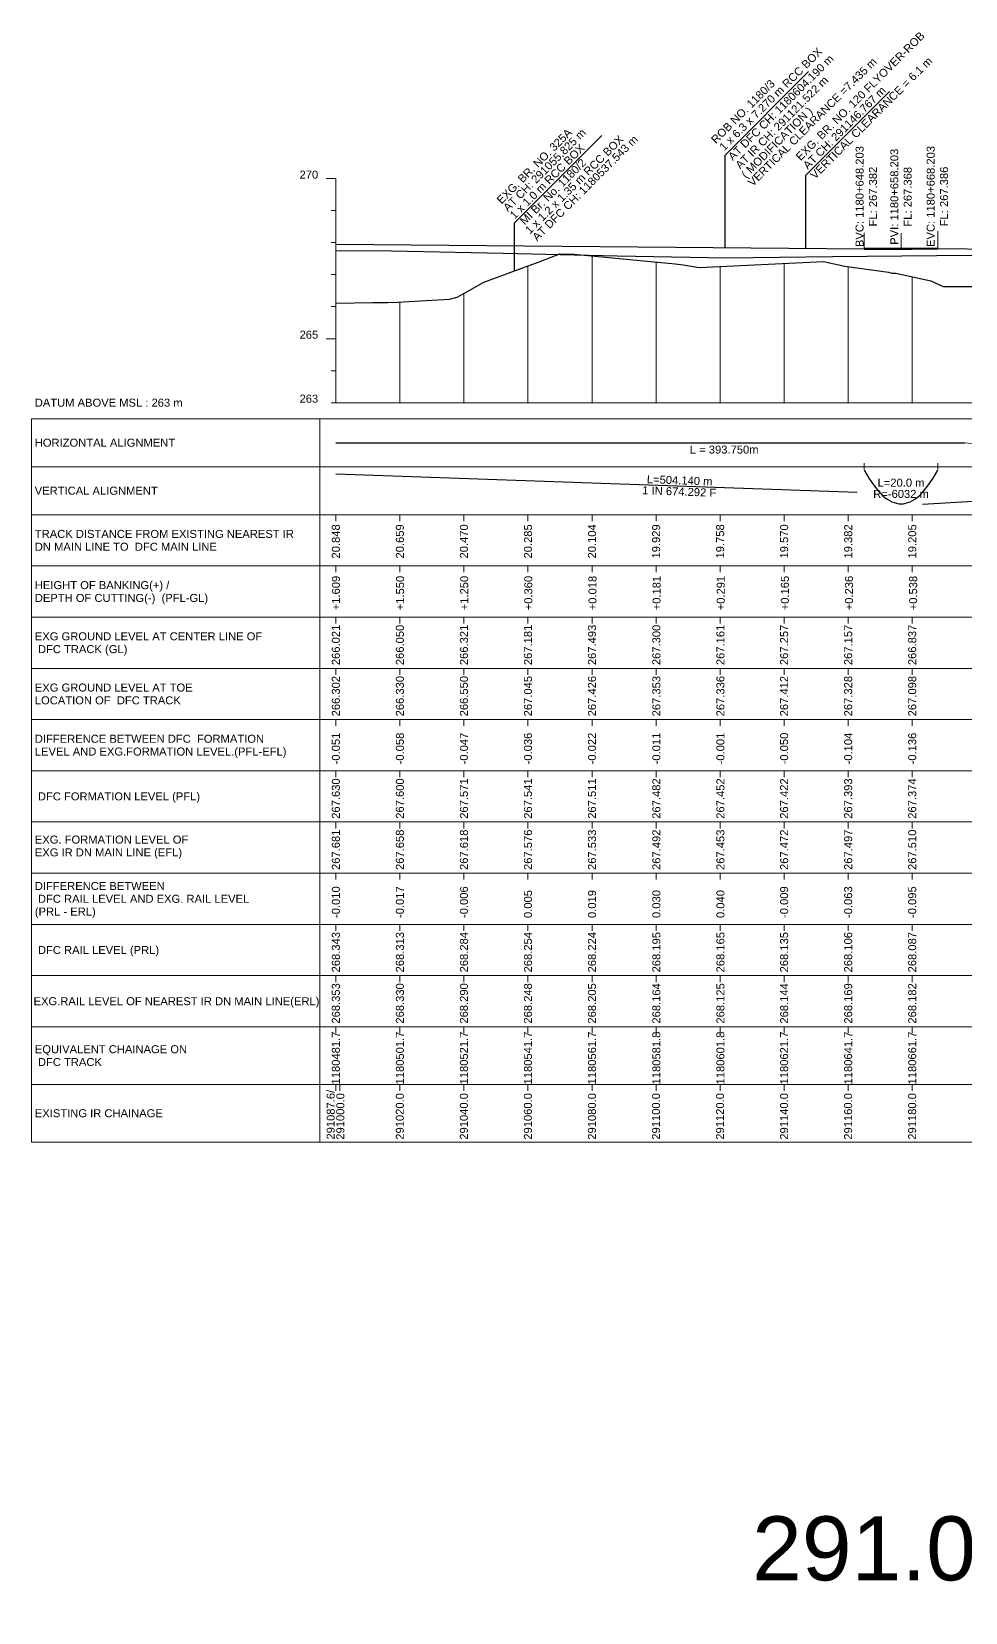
# Model space of a CAD drawing. Header units: metres. Extents: x 9905 to 38505, y -12378 to -11796.
# Drawn here: x 25905 to 26196.6, y -12377.9 to -11884.1 of the extents above; entities that cross this region are included whole.
import ezdxf
from ezdxf.enums import TextEntityAlignment as Align

# ---------------------------------------------------------------- set-up
doc = ezdxf.new("R2010")
doc.units = ezdxf.units.M
doc.header["$MEASUREMENT"] = 0
doc.linetypes.add('DASHED2', pattern=[0.375, 0.25, -0.125])
doc.layers.get('0').update_dxf_attribs({"lineweight": 0})
for name, color, linetype, lineweight in [('C-PROF-DG-CURVE', 1, 'Continuous', 50), ('C-PROF-LABL-DG', 1, 'Continuous', 25), ('LS BVC-PVI-EVC TEXT', 10, 'Continuous', 0), ('LS CUT FILL', 10, 'Continuous', 0), ('LS DATUM', 7, 'Continuous', 0), ('LS DATUM X', 7, 'Continuous', 0), ('LS DATUM Y', 7, 'Continuous', 0), ('LS DIFF. EXG.RL & PRO. RL', 10, 'Continuous', 0), ('LS DIFF. PFL & EFL', 10, 'Continuous', 0), ('LS EXG GL', 7, 'Continuous', 0), ('LS EXG GL AT PRO TOE', 7, 'Continuous', 0), ('LS EXG IR CH', 7, 'Continuous', 0), ('LS EXG. FL', 7, 'Continuous', 0), ('LS EXG. GL', 7, 'Continuous', 0), ('LS EXG. GL AT PRO. TOE', 7, 'Continuous', 0), ('LS EXG. IR CH', 7, 'Continuous', 0), ('LS EXG. RL', 7, 'Continuous', 0), ('LS FRAME', 7, 'Continuous', 0), ('LS PFL-EFL', 10, 'Continuous', 0), ('LS PRL-ERL', 10, 'Continuous', 0), ('LS PRO. CUT & FILL', 10, 'Continuous', 0), ('LS PRO. DFCC CH', 10, 'Continuous', 0), ('LS PRO. FL', 10, 'Continuous', 0), ('LS PRO. RL', 10, 'Continuous', 0), ('LS PROFILE EXG FL', 7, 'Continuous', 25), ('LS PROFILE EXG GL', 7, 'Continuous', 30), ('LS PROFILE PRO FL', 1, 'Continuous', 30), ('LS TICKS', 7, 'Continuous', 0), ('LS TRACK CENTER', 10, 'Continuous', 0), ("LS TRACK CENTER's", 10, 'Continuous', 0), ('Profile Grid', 7, 'Continuous', 0)]:
    doc.layers.add(name, color=color, linetype=linetype, lineweight=lineweight)
doc.layers.add('C-PROF-DG-LNEXT', color=9, linetype='DASHED2', lineweight=25, true_color=0x808080)
for name, color, linetype in [("LS BRIDGE'S", 7, 'Continuous'), ('LS HORIZONTAL ALIGNMENT', 10, 'Continuous'), ("LS LC'S", 7, 'Continuous'), ('LS VERTICAL ALIGNMENT', 10, 'Continuous'), ('ref text', 3, 'Continuous')]:
    doc.layers.add(name, color=color, linetype=linetype)
doc.styles.add('Arial', font='arial.ttf')
doc.styles.get("Standard").update_dxf_attribs({"font": 'arial.ttf'})
doc.styles.add('Style-Arial', font='arial.ttf')

msp = doc.modelspace()

# ---------------------------------------------------------------- linework, layer by layer
msp.add_lwpolyline([(25905, -12005), (25995, -12005)])
at = {"layer": 'C-PROF-DG-CURVE', "color": 1, "linetype": 'Continuous', "lineweight": 50, "flags": 128}
msp.add_lwpolyline([(26165.03, -11951.91), (26170.03, -11951.97), (26175.03, -11951.98), (26180.03, -11951.95), (26187.99, -11951.84)], dxfattribs=at)
at = {"layer": 'C-PROF-DG-LNEXT', "color": 8, "linetype": 'DASHED2', "lineweight": 25, "true_color": 0x808080}
for p, q in [((26175.03, -11952.06), (26187.99, -11951.83)), ((26165.03, -11951.91), (26175.03, -11952.06))]:
    msp.add_line(p, q, dxfattribs=at)
at = {"layer": "LS BRIDGE'S"}
msp.add_lwpolyline([(26055.83, -11958.81), (26055.83, -11943.82), (26083.1, -11916.54)], dxfattribs=at)
at = {"layer": 'LS BVC-PVI-EVC TEXT'}
for p, q in [((26165.03, -11951.91), (26165.03, -11946.91)), ((26187.99, -11951.84), (26187.99, -11946.45)), ((26176.51, -11952.01), (26176.51, -11947.01))]:
    msp.add_line(p, q, dxfattribs=at)
at = {"layer": 'LS DATUM X', "color": 7, "linetype": 'Continuous', "lineweight": 0}
msp.add_line((26000, -12000), (26500.03, -12000), dxfattribs=at)
at = {"layer": 'LS DATUM Y', "color": 7, "linetype": 'Continuous', "lineweight": 0}
for p, q in [((25997, -11930), (26000, -11930)), ((26000, -12000), (26000, -11930)), ((25998.5, -11940), (26000, -11940)), ((25998.5, -11950), (26000, -11950)), ((25998.5, -11960), (26000, -11960)), ((25998.5, -11970), (26000, -11970)), ((25997, -11980), (26000, -11980)), ((25998.5, -11990), (26000, -11990)), ((25998.5, -12000), (26000, -12000))]:
    msp.add_line(p, q, dxfattribs=at)
at = {"layer": 'LS FRAME'}
for points in [[(25995, -12231), (25905, -12231), (25905, -12005)], [(25995, -12020), (25905, -12020)], [(25995, -12035), (25905, -12035)], [(25995, -12051), (25905, -12051)], [(25905, -12051), (25995, -12051)], [(25995, -12067), (25905, -12067)], [(25905, -12067), (25995, -12067)], [(25995, -12083), (25905, -12083)], [(25905, -12083), (25995, -12083)], [(25995, -12099), (25905, -12099)], [(25995, -12115), (25905, -12115)], [(25905, -12115), (25995, -12115)], [(25995, -12131), (25905, -12131)], [(25905, -12131), (25995, -12131)], [(25995, -12147), (25905, -12147)], [(25905, -12147), (25995, -12147)], [(25995, -12163), (25905, -12163)], [(25905, -12163), (25995, -12163)], [(25995, -12179), (25905, -12179)], [(25995, -12195), (25905, -12195)], [(25995, -12213), (25905, -12213)]]:
    msp.add_lwpolyline(points, dxfattribs=at)
at = {"layer": 'LS FRAME', "color": 7, "linetype": 'Continuous', "lineweight": 0, "flags": 128}
for points in [[(25995, -12020), (26505.03, -12020), (26505.03, -12005), (25995, -12005), (25995, -12020)], [(25995, -12035), (26505.03, -12035), (26505.03, -12020), (25995, -12020), (25995, -12035)], [(25995, -12051), (26505.03, -12051), (26505.03, -12035), (25995, -12035), (25995, -12051)], [(25995, -12067), (26505.03, -12067), (26505.03, -12051), (25995, -12051), (25995, -12067)], [(25995, -12083), (26505.03, -12083), (26505.03, -12067), (25995, -12067), (25995, -12083)], [(25995, -12099), (26505.03, -12099), (26505.03, -12083), (25995, -12083), (25995, -12099)], [(25995, -12115), (26505.03, -12115), (26505.03, -12099), (25995, -12099), (25995, -12115)], [(25995, -12131), (26505.03, -12131), (26505.03, -12115), (25995, -12115), (25995, -12131)], [(25995, -12147), (26505.03, -12147), (26505.03, -12131), (25995, -12131), (25995, -12147)], [(25995, -12163), (26505.03, -12163), (26505.03, -12147), (25995, -12147), (25995, -12163)], [(25995, -12179), (26505.03, -12179), (26505.03, -12163), (25995, -12163), (25995, -12179)], [(25995, -12195), (26505.03, -12195), (26505.03, -12179), (25995, -12179), (25995, -12195)], [(25995, -12213), (26505.03, -12213), (26505.03, -12195), (25995, -12195), (25995, -12213)], [(25995, -12231), (26505.03, -12231), (26505.03, -12213), (25995, -12213), (25995, -12231)]]:
    msp.add_lwpolyline(points, close=True, dxfattribs=at)
at = {"layer": 'LS FRAME', "color": 7, "linetype": 'Continuous', "lineweight": 0}
msp.add_3dface([(25995, -12099), (25915, -12099), (25915, -12099)], dxfattribs=at)
at = {"layer": 'LS HORIZONTAL ALIGNMENT', "flags": 128}
msp.add_lwpolyline([(26000, -12012.5), (26196.47, -12012.5)], dxfattribs=at)
at = {"layer": "LS LC'S", "color": 10}
msp.add_lwpolyline([(26121.54, -11951.54), (26121.54, -11922.64), (26147.64, -11896.55)], dxfattribs=at)
at = {"layer": "LS LC'S"}
msp.add_lwpolyline([(26146.77, -11951.76), (26146.77, -11928.87), (26172.86, -11902.78)], dxfattribs=at)
at = {"layer": 'LS PRO. DFCC CH'}
msp.add_lwpolyline([(26196.47, -12012.5), (26226.47, -12015.44), (26258.97, -12015.44), (26288.97, -12012.5)], dxfattribs=at)
at = {"layer": 'LS PROFILE EXG FL'}
msp.add_lwpolyline([(26000, -11952.43), (26017.37, -11952.6), (26052.28, -11953.31), (26087.81, -11954.07), (26121.96, -11954.75), (26155.13, -11954.31), (26198.45, -11953.95), (26234.04, -11954.45), (26254.17, -11953.88), (26274.3, -11954.11), (26314, -11954.03), (26353.76, -11953.44), (26393.53, -11952.9), (26433.65, -11952.67), (26475.42, -11952.58), (26500, -11952.37)], dxfattribs=at)
at = {"layer": 'LS PROFILE EXG GL', "flags": 128}
msp.add_lwpolyline([(26000, -11968.87), (26011.52, -11968.66), (26013.68, -11968.66), (26016.13, -11968.68), (26019.31, -11968.61), (26035.47, -11967.71), (26037.92, -11967.06), (26040.93, -11965.34), (26046.27, -11962.3), (26053.3, -11959.74), (26053.8, -11959.56), (26063.53, -11955.97), (26069.92, -11953.5), (26069.92, -11953.5), (26069.92, -11953.5), (26073.38, -11953.64), (26074.3, -11953.59), (26106.02, -11956.65), (26108.46, -11956.9), (26113.5, -11957.78), (26152.3, -11955.91), (26158.94, -11957.36), (26172.63, -11959.26), (26172.63, -11959.26), (26173.61, -11959.49), (26174.92, -11959.55), (26185.86, -11961.97), (26189.67, -11963.67), (26200.36, -11963.74)], dxfattribs=at)
at = {"layer": 'LS PROFILE PRO FL'}
for points in [[(26000, -11950.49), (26165.03, -11951.91)], [(26187.99, -11951.84), (26298.53, -11953.06)]]:
    msp.add_lwpolyline(points, dxfattribs=at)
at = {"layer": 'LS TICKS', "color": 7, "linetype": 'Continuous', "lineweight": 0, "flags": 128}
for points in [[(26165.03, -12020.85), (26165.03, -12018.85)], [(26187.99, -12020.85), (26187.99, -12018.85)], [(26000, -12037), (26000, -12035)], [(26020, -12037), (26020, -12035)], [(26040, -12037), (26040, -12035)], [(26060.01, -12037), (26060.01, -12035)], [(26080.01, -12037), (26080.01, -12035)], [(26100.02, -12037), (26100.02, -12035)], [(26120.02, -12037), (26120.02, -12035)], [(26140.01, -12037), (26140.01, -12035)], [(26160.01, -12037), (26160.01, -12035)], [(26180.01, -12037), (26180.01, -12035)], [(26000, -12053), (26000, -12051)], [(26020, -12053), (26020, -12051)], [(26040, -12053), (26040, -12051)], [(26060.01, -12053), (26060.01, -12051)], [(26080.01, -12053), (26080.01, -12051)], [(26100.02, -12053), (26100.02, -12051)], [(26120.02, -12053), (26120.02, -12051)], [(26140.01, -12053), (26140.01, -12051)], [(26160.01, -12053), (26160.01, -12051)], [(26180.01, -12053), (26180.01, -12051)], [(26000, -12069), (26000, -12067)], [(26020, -12069), (26020, -12067)], [(26040, -12069), (26040, -12067)], [(26060.01, -12069), (26060.01, -12067)], [(26080.01, -12069), (26080.01, -12067)], [(26100.02, -12069), (26100.02, -12067)], [(26120.02, -12069), (26120.02, -12067)], [(26140.01, -12069), (26140.01, -12067)], [(26160.01, -12069), (26160.01, -12067)], [(26180.01, -12069), (26180.01, -12067)], [(26000, -12085), (26000, -12083)], [(26020, -12085), (26020, -12083)], [(26040, -12085), (26040, -12083)], [(26060.01, -12085), (26060.01, -12083)], [(26080.01, -12085), (26080.01, -12083)], [(26100.02, -12085), (26100.02, -12083)], [(26120.02, -12085), (26120.02, -12083)], [(26140.01, -12085), (26140.01, -12083)], [(26160.01, -12085), (26160.01, -12083)], [(26180.01, -12085), (26180.01, -12083)], [(26000, -12101), (26000, -12099)], [(26020, -12101), (26020, -12099)], [(26040, -12101), (26040, -12099)], [(26060.01, -12101), (26060.01, -12099)], [(26080.01, -12101), (26080.01, -12099)], [(26100.02, -12101), (26100.02, -12099)], [(26120.02, -12101), (26120.02, -12099)], [(26140.01, -12101), (26140.01, -12099)], [(26160.01, -12101), (26160.01, -12099)], [(26180.01, -12101), (26180.01, -12099)], [(26000, -12117), (26000, -12115)], [(26020, -12117), (26020, -12115)], [(26040, -12117), (26040, -12115)], [(26060.01, -12117), (26060.01, -12115)], [(26080.01, -12117), (26080.01, -12115)], [(26100.02, -12117), (26100.02, -12115)], [(26120.02, -12117), (26120.02, -12115)], [(26140.01, -12117), (26140.01, -12115)], [(26160.01, -12117), (26160.01, -12115)], [(26180.01, -12117), (26180.01, -12115)], [(26000, -12133), (26000, -12131)], [(26020, -12133), (26020, -12131)], [(26040, -12133), (26040, -12131)], [(26060.01, -12133), (26060.01, -12131)], [(26080.01, -12133), (26080.01, -12131)], [(26100.02, -12133), (26100.02, -12131)], [(26120.02, -12133), (26120.02, -12131)], [(26140.01, -12133), (26140.01, -12131)], [(26160.01, -12133), (26160.01, -12131)], [(26180.01, -12133), (26180.01, -12131)], [(26000, -12149), (26000, -12147)], [(26020, -12149), (26020, -12147)], [(26040, -12149), (26040, -12147)], [(26060.01, -12149), (26060.01, -12147)], [(26080.01, -12149), (26080.01, -12147)], [(26100.02, -12149), (26100.02, -12147)], [(26120.02, -12149), (26120.02, -12147)], [(26140.01, -12149), (26140.01, -12147)], [(26160.01, -12149), (26160.01, -12147)], [(26180.01, -12149), (26180.01, -12147)], [(26000, -12165), (26000, -12163)], [(26020, -12165), (26020, -12163)], [(26040, -12165), (26040, -12163)], [(26060.01, -12165), (26060.01, -12163)], [(26080.01, -12165), (26080.01, -12163)], [(26100.02, -12165), (26100.02, -12163)], [(26120.02, -12165), (26120.02, -12163)], [(26140.01, -12165), (26140.01, -12163)], [(26160.01, -12165), (26160.01, -12163)], [(26180.01, -12165), (26180.01, -12163)], [(26000, -12181), (26000, -12179)], [(26020, -12181), (26020, -12179)], [(26040, -12181), (26040, -12179)], [(26060.01, -12181), (26060.01, -12179)], [(26080.01, -12181), (26080.01, -12179)], [(26100.02, -12181), (26100.02, -12179)], [(26120.02, -12181), (26120.02, -12179)], [(26140.01, -12181), (26140.01, -12179)], [(26160.01, -12181), (26160.01, -12179)], [(26180.01, -12181), (26180.01, -12179)], [(26000, -12197), (26000, -12195)], [(26020, -12197), (26020, -12195)], [(26040, -12197), (26040, -12195)], [(26060.01, -12197), (26060.01, -12195)], [(26080.01, -12197), (26080.01, -12195)], [(26100.02, -12197), (26100.02, -12195)], [(26120.02, -12197), (26120.02, -12195)], [(26140.01, -12197), (26140.01, -12195)], [(26160.01, -12197), (26160.01, -12195)], [(26180.01, -12197), (26180.01, -12195)], [(26000, -12215), (26000, -12213)], [(26001.25, -12215), (26001.25, -12213)], [(26020, -12215), (26020, -12213)], [(26040, -12215), (26040, -12213)], [(26060.01, -12215), (26060.01, -12213)], [(26080.01, -12215), (26080.01, -12213)], [(26100.02, -12215), (26100.02, -12213)], [(26120.02, -12215), (26120.02, -12213)], [(26140.01, -12215), (26140.01, -12213)], [(26160.01, -12215), (26160.01, -12213)], [(26180.01, -12215), (26180.01, -12213)]]:
    msp.add_lwpolyline(points, dxfattribs=at)
at = {"layer": 'LS VERTICAL ALIGNMENT', "flags": 128}
for points in [[(26000, -12022.25), (26162.78, -12027.98)], [(26165.03, -12021.1), (26165.75, -12022.37), (26166.47, -12023.56), (26167.18, -12024.67), (26167.9, -12025.69), (26168.62, -12026.64), (26169.33, -12027.5), (26170.05, -12028.28), (26170.77, -12028.97), (26171.49, -12029.59), (26172.2, -12030.12), (26172.92, -12030.57), (26173.64, -12030.94), (26174.36, -12031.23), (26175.07, -12031.44), (26175.79, -12031.56), (26177.23, -12031.56), (26177.94, -12031.44), (26178.66, -12031.23), (26179.38, -12030.94), (26180.1, -12030.57), (26180.81, -12030.12), (26181.53, -12029.59), (26182.25, -12028.97), (26182.97, -12028.28), (26183.68, -12027.5), (26184.4, -12026.64), (26185.12, -12025.69), (26185.84, -12024.67), (26186.55, -12023.56), (26187.27, -12022.37), (26187.99, -12021.1)], [(26183.17, -12031.71), (26295.77, -12025.09)]]:
    msp.add_lwpolyline(points, dxfattribs=at)
at = {"layer": 'Profile Grid', "flags": 128}
for points in [[(26080.01, -12000), (26080.01, -11954.14)], [(26100.02, -12000), (26100.02, -11956.07)], [(26140.01, -12000), (26140.01, -11956.5)], [(26060.01, -12000), (26060.01, -11957.27)], [(26120.02, -12000), (26120.02, -11957.47)], [(26160.01, -12000), (26160.01, -11957.51)], [(26180.01, -12000), (26180.01, -11960.68)], [(26040, -12000), (26040, -11965.87)], [(26000, -12000), (26000, -11968.87)], [(26020, -12000), (26020, -11968.57)]]:
    msp.add_lwpolyline(points, dxfattribs=at)

# ---------------------------------------------------------------- texts
at = {"layer": 'C-PROF-LABL-DG', "color": 1, "linetype": 'Continuous', "lineweight": 25, "char_height": 2.5, "attachment_point": 5, "rotation": 90, "style": 'Arial'}
for s, insert in [('BVC: 1180+648.203\\PFL: 267.382', (26165.67, -11935.61)), ('PVI: 1180+658.203\\PFL: 267.368', (26176.51, -11935.67)), ('EVC: 1180+668.203\\PFL: 267.386', (26187.87, -11935.57))]:
    msp.add_mtext(s, dxfattribs=dict(at, insert=insert))
at = {"layer": "LS BRIDGE'S"}
for s, p in [('EXG. BR. NO. 325A', (26051.74, -11938.1)), ('AT CH: 291055.825 m', (26053.74, -11940.46)), ('1 x 1.0 m RCC BOX', (26055.83, -11942.82))]:
    msp.add_text(s, height=2.5, rotation=45, dxfattribs=at).set_placement(p)
at = {"layer": "LS BRIDGE'S", "color": 10}
for s, p in [('1 x 1.2 x 1.35 m RCC BOX', (26060.6, -11947.5)), ('AT DFC CH: 1180537.543 m', (26062.87, -11949.68)), (' MI Br. No. 1180/2', (26058.33, -11945.32))]:
    msp.add_text(s, height=2.5, rotation=45, dxfattribs=at).set_placement(p)
at = {"layer": 'LS CUT FILL', "style": 'Style-Arial'}
for s, p in [('+1.609', (26001.28, -12064.87)), ('+1.550', (26021.31, -12064.87)), ('+1.250', (26041.34, -12064.87)), ('+0.360', (26061.36, -12064.87)), ('+0.018', (26081.39, -12064.87)), ('+0.181', (26101.42, -12064.87)), ('+0.291', (26121.45, -12064.87)), ('+0.165', (26141.48, -12064.87)), ('+0.236', (26161.51, -12064.87)), ('+0.538', (26181.54, -12064.87))]:
    msp.add_text(s, height=2.5, rotation=90, dxfattribs=at).set_placement(p)
at = {"layer": 'LS DATUM', "color": 7, "style": 'Style-Arial'}
msp.add_text('DATUM ABOVE MSL : 263 m', height=2.5, rotation=0, dxfattribs=at).set_placement((25905.97, -12000), align=Align.MIDDLE_LEFT)
at = {"layer": 'LS DATUM Y', "color": 7, "lineweight": 0, "style": 'Style-Arial'}
for s, p in [('270', (25994.5, -11930)), ('265', (25994.5, -11980)), ('263', (25994.5, -12000))]:
    msp.add_text(s, height=2.5, dxfattribs=at).set_placement(p, align=Align.RIGHT)
at = {"layer": 'LS DIFF. EXG.RL & PRO. RL', "color": 10, "style": 'Style-Arial'}
for s, p in [('DIFFERENCE BETWEEN ', (25906, -12151)), (' DFC RAIL LEVEL AND EXG. RAIL LEVEL ', (25906, -12155)), ('(PRL - ERL)', (25906, -12159))]:
    msp.add_text(s, height=2.5, rotation=0, dxfattribs=at).set_placement(p, align=Align.MIDDLE_LEFT)
at = {"layer": 'LS DIFF. PFL & EFL', "color": 10, "style": 'Style-Arial'}
for s, p in [('DIFFERENCE BETWEEN DFC  FORMATION ', (25906, -12105)), ('LEVEL AND EXG.FORMATION LEVEL.(PFL-EFL)', (25906, -12109))]:
    msp.add_text(s, height=2.5, rotation=0, dxfattribs=at).set_placement(p, align=Align.MIDDLE_LEFT)
at = {"layer": 'LS EXG GL', "style": 'Style-Arial'}
for s, p in [('266.021', (26001.25, -12082)), ('266.050', (26021.25, -12082)), ('266.321', (26041.25, -12082)), ('267.181', (26061.25, -12082)), ('267.493', (26081.25, -12082)), ('267.300', (26101.35, -12082)), ('267.161', (26121.35, -12082)), ('267.257', (26141.25, -12082)), ('267.157', (26161.25, -12082)), ('266.837', (26181.25, -12082))]:
    msp.add_text(s, height=2.5, rotation=90, dxfattribs=at).set_placement(p)
at = {"layer": 'LS EXG GL AT PRO TOE', "color": 7, "style": 'Style-Arial'}
for s, p in [('EXG GROUND LEVEL AT TOE', (25906, -12089)), ('LOCATION OF  DFC TRACK', (25906, -12093))]:
    msp.add_text(s, height=2.5, rotation=0, dxfattribs=at).set_placement(p, align=Align.MIDDLE_LEFT)
at = {"layer": 'LS EXG IR CH', "lineweight": 0, "style": 'Style-Arial'}
for s, p in [('291087.6/', (25998.39, -12214.69)), ('291000.0', (26001.4, -12215.7)), ('291020.0', (26019.98, -12215.7)), ('291040.0', (26039.98, -12215.7)), ('291060.0', (26059.98, -12215.7)), ('291080.0', (26079.98, -12215.7)), ('291100.0', (26099.98, -12215.7)), ('291120.0', (26119.98, -12215.7)), ('291140.0', (26139.98, -12215.7)), ('291160.0', (26159.98, -12215.7)), ('291180.0', (26179.98, -12215.7))]:
    msp.add_text(s, height=2.5, rotation=90, dxfattribs=at).set_placement(p, align=Align.MIDDLE_RIGHT)
at = {"layer": 'LS EXG. FL', "style": 'Style-Arial'}
for s, p in [('267.681', (26001.25, -12146)), ('267.658', (26021.25, -12146)), ('267.618', (26041.25, -12146)), ('267.576', (26061.25, -12146)), ('267.533', (26081.25, -12146)), ('267.492', (26101.35, -12146)), ('267.453', (26121.35, -12146)), ('267.472', (26141.25, -12146)), ('267.497', (26161.25, -12146)), ('267.510', (26181.25, -12146))]:
    msp.add_text(s, height=2.5, rotation=90, dxfattribs=at).set_placement(p)
for s, p in [('EXG. FORMATION LEVEL OF', (25906, -12136.5)), ('EXG IR DN MAIN LINE (EFL)', (25906, -12140.5))]:
    msp.add_text(s, height=2.5, rotation=0, dxfattribs=at).set_placement(p, align=Align.MIDDLE_LEFT)
at = {"layer": 'LS EXG. GL', "color": 7, "style": 'Style-Arial'}
for s, p in [('EXG GROUND LEVEL AT CENTER LINE OF ', (25906, -12073)), (' DFC TRACK (GL)', (25906, -12077))]:
    msp.add_text(s, height=2.5, rotation=0, dxfattribs=at).set_placement(p, align=Align.MIDDLE_LEFT)
at = {"layer": 'LS EXG. GL AT PRO. TOE', "style": 'Style-Arial'}
for s, p in [('266.302', (26001.25, -12098)), ('266.330', (26021.25, -12098)), ('266.550', (26041.25, -12098)), ('267.045', (26061.25, -12098)), ('267.426', (26081.25, -12098)), ('267.353', (26101.35, -12098)), ('267.336', (26121.35, -12098)), ('267.412', (26141.25, -12098)), ('267.328', (26161.25, -12098)), ('267.098', (26181.25, -12098))]:
    msp.add_text(s, height=2.5, rotation=90, dxfattribs=at).set_placement(p)
at = {"layer": 'LS EXG. IR CH', "style": 'Style-Arial'}
msp.add_text('EXISTING IR CHAINAGE', height=2.5, rotation=0, dxfattribs=at).set_placement((25906, -12222), align=Align.MIDDLE_LEFT)
at = {"layer": 'LS EXG. RL', "style": 'Style-Arial'}
for s, p in [('268.353', (26001.25, -12194)), ('268.330', (26021.25, -12194)), ('268.290', (26041.25, -12194)), ('268.248', (26061.25, -12194)), ('268.205', (26081.25, -12194)), ('268.164', (26101.35, -12194)), ('268.125', (26121.35, -12194)), ('268.144', (26141.25, -12194)), ('268.169', (26161.25, -12194)), ('268.182', (26181.25, -12194))]:
    msp.add_text(s, height=2.5, rotation=90, dxfattribs=at).set_placement(p)
msp.add_text('EXG.RAIL LEVEL OF NEAREST IR DN MAIN LINE(ERL)', height=2.5, rotation=0, dxfattribs=at).set_placement((25905.61, -12187), align=Align.MIDDLE_LEFT)
at = {"layer": 'LS HORIZONTAL ALIGNMENT', "style": 'Style-Arial'}
msp.add_text('HORIZONTAL ALIGNMENT', height=2.5, rotation=0, dxfattribs=at).set_placement((25905.97, -12012.5), align=Align.MIDDLE_LEFT)
at = {"layer": 'LS HORIZONTAL ALIGNMENT', "insert": (26121.29, -12014.67), "char_height": 2.5, "attachment_point": 5, "line_spacing_factor": 0.6, "style": 'Style-Arial'}
msp.add_mtext('L = 393.750m', dxfattribs=at)
at = {"layer": "LS LC'S"}
for s, p in [('EXG. BR. NO. 120 FLYOVER-ROB', (26145.15, -11924.58)), ('VERTICAL CLEARANCE = 6.1 m', (26149.65, -11930.34)), ('AT IR CH: 291121.522 m', (26126.3, -11927.21)), ('AT CH: 291146.767 m', (26147.4, -11927.28))]:
    msp.add_text(s, height=2.5, rotation=45, dxfattribs=at).set_placement(p)
at = {"layer": "LS LC'S", "color": 10}
for s, p in [('1 x 6.3 x 7.270 m RCC BOX', (26121.28, -11921.49)), ('AT DFC CH: 1180604.190 m', (26123.99, -11924.52)), ('VERTICAL CLEARANCE =7.435 m', (26130.23, -11932.65)), ('ROB NO. 1180/3', (26118.69, -11919.25)), ('( MODIFICATION )', (26128.11, -11930.08))]:
    msp.add_text(s, height=2.5, rotation=45, dxfattribs=at).set_placement(p)
at = {"layer": 'LS PFL-EFL', "style": 'Style-Arial'}
for s, p in [('-0.051', (26001.25, -12113)), ('-0.058', (26021.25, -12113)), ('-0.047', (26041.25, -12113)), ('-0.036', (26061.25, -12113)), ('-0.022', (26081.25, -12113)), ('-0.011', (26101.35, -12113)), ('-0.001', (26121.35, -12113)), ('-0.050', (26141.25, -12113)), ('-0.104', (26161.25, -12113)), ('-0.136', (26181.25, -12113))]:
    msp.add_text(s, height=2.5, rotation=90, dxfattribs=at).set_placement(p)
at = {"layer": 'LS PRL-ERL', "style": 'Style-Arial'}
for s, p in [('-0.010', (26001.25, -12161)), ('-0.017', (26021.25, -12161)), ('-0.006', (26041.25, -12161)), ('0.005', (26061.25, -12161)), ('0.019', (26081.25, -12161)), ('0.030', (26101.35, -12161)), ('0.040', (26121.35, -12161)), ('-0.009', (26141.25, -12161)), ('-0.063', (26161.25, -12161)), ('-0.095', (26181.25, -12161))]:
    msp.add_text(s, height=2.5, rotation=90, dxfattribs=at).set_placement(p)
at = {"layer": 'LS PRO. CUT & FILL', "color": 10, "style": 'Style-Arial'}
for s, p in [('HEIGHT OF BANKING(+) /', (25906, -12057)), ('DEPTH OF CUTTING(-)  (PFL-GL)', (25906, -12061))]:
    msp.add_text(s, height=2.5, rotation=0, dxfattribs=at).set_placement(p, align=Align.MIDDLE_LEFT)
at = {"layer": 'LS PRO. DFCC CH', "style": 'Style-Arial'}
for s, p in [('1180481.7', (26001.25, -12213)), ('1180501.7', (26021.25, -12213)), ('1180521.7', (26041.25, -12213)), ('1180541.7', (26061.25, -12213)), ('1180561.7', (26081.25, -12213)), ('1180581.8', (26101.35, -12213)), ('1180601.8', (26121.35, -12213)), ('1180621.7', (26141.25, -12213)), ('1180641.7', (26161.25, -12213)), ('1180661.7', (26181.25, -12213))]:
    msp.add_text(s, height=2.5, rotation=90, dxfattribs=at).set_placement(p)
at = {"layer": 'LS PRO. DFCC CH', "color": 10, "style": 'Style-Arial'}
for s, p in [('EQUIVALENT CHAINAGE ON ', (25906, -12202)), (' DFC TRACK', (25906, -12206))]:
    msp.add_text(s, height=2.5, rotation=0, dxfattribs=at).set_placement(p, align=Align.MIDDLE_LEFT)
at = {"layer": 'LS PRO. FL', "style": 'Style-Arial'}
for s, p in [('267.630', (26001.25, -12130)), ('267.600', (26021.25, -12130)), ('267.571', (26041.25, -12130)), ('267.541', (26061.25, -12130)), ('267.511', (26081.25, -12130)), ('267.482', (26101.35, -12130)), ('267.452', (26121.35, -12130)), ('267.422', (26141.25, -12130)), ('267.393', (26161.25, -12130)), ('267.374', (26181.25, -12130))]:
    msp.add_text(s, height=2.5, rotation=90, dxfattribs=at).set_placement(p)
at = {"layer": 'LS PRO. FL', "color": 10, "style": 'Style-Arial'}
msp.add_text(' DFC FORMATION LEVEL (PFL) ', height=2.5, rotation=0, dxfattribs=at).set_placement((25906, -12123), align=Align.MIDDLE_LEFT)
at = {"layer": 'LS PRO. RL', "style": 'Style-Arial'}
for s, p in [('268.343', (26001.25, -12178)), ('268.313', (26021.25, -12178)), ('268.284', (26041.25, -12178)), ('268.254', (26061.25, -12178)), ('268.224', (26081.25, -12178)), ('268.195', (26101.35, -12178)), ('268.165', (26121.35, -12178)), ('268.135', (26141.25, -12178)), ('268.106', (26161.25, -12178)), ('268.087', (26181.25, -12178))]:
    msp.add_text(s, height=2.5, rotation=90, dxfattribs=at).set_placement(p)
at = {"layer": 'LS PRO. RL', "color": 10, "style": 'Style-Arial'}
msp.add_text(' DFC RAIL LEVEL (PRL)', height=2.5, rotation=0, dxfattribs=at).set_placement((25906, -12171), align=Align.MIDDLE_LEFT)
at = {"layer": 'LS TRACK CENTER'}
for s, p in [('20.848', (26000, -12038)), ('20.659', (26020, -12038)), ('20.470', (26040, -12038)), ('20.285', (26060.01, -12038)), ('20.104', (26080.01, -12038)), ('19.929', (26100.02, -12038)), ('19.758', (26120.02, -12038)), ('19.570', (26140.01, -12038)), ('19.382', (26160.01, -12038)), ('19.205', (26180.01, -12038))]:
    msp.add_text(s, height=2.5, rotation=90, dxfattribs=at).set_placement(p, align=Align.MIDDLE_RIGHT)
at = {"layer": "LS TRACK CENTER's", "color": 10, "style": 'Style-Arial'}
for s, p in [('TRACK DISTANCE FROM EXISTING NEAREST IR ', (25906, -12041)), ('DN MAIN LINE TO  DFC MAIN LINE', (25906, -12045))]:
    msp.add_text(s, height=2.5, rotation=0, dxfattribs=at).set_placement(p, align=Align.MIDDLE_LEFT)
at = {"layer": 'LS VERTICAL ALIGNMENT', "style": 'Style-Arial'}
msp.add_text('VERTICAL ALIGNMENT', height=2.5, rotation=0, dxfattribs=at).set_placement((25905.97, -12027.5), align=Align.MIDDLE_LEFT)
at = {"layer": 'LS VERTICAL ALIGNMENT', "insert": (26107.31, -12026.02), "char_height": 2.5, "attachment_point": 5, "rotation": 357.9856, "line_spacing_factor": 0.84, "style": 'Style-Arial'}
msp.add_mtext('L=504.140 m\\P1 IN 674.292 F', dxfattribs=at)
at = {"layer": 'LS VERTICAL ALIGNMENT', "insert": (26176.51, -12026.77), "char_height": 2.5, "attachment_point": 5, "line_spacing_factor": 0.84, "style": 'Style-Arial'}
msp.add_mtext('L=20.0 m\\PR=-6032 m', dxfattribs=at)
at = {"layer": 'ref text', "color": 3, "insert": (26130, -12368.23), "char_height": 20, "width": 256.3165, "attachment_point": 7, "bg_fill": 3, "box_fill_scale": 1.5, "bg_fill_color": 256, "bg_fill_transparency": 0}
msp.add_mtext('291.000 TO 291.500', dxfattribs=at)

doc.saveas('drawing.dxf')
